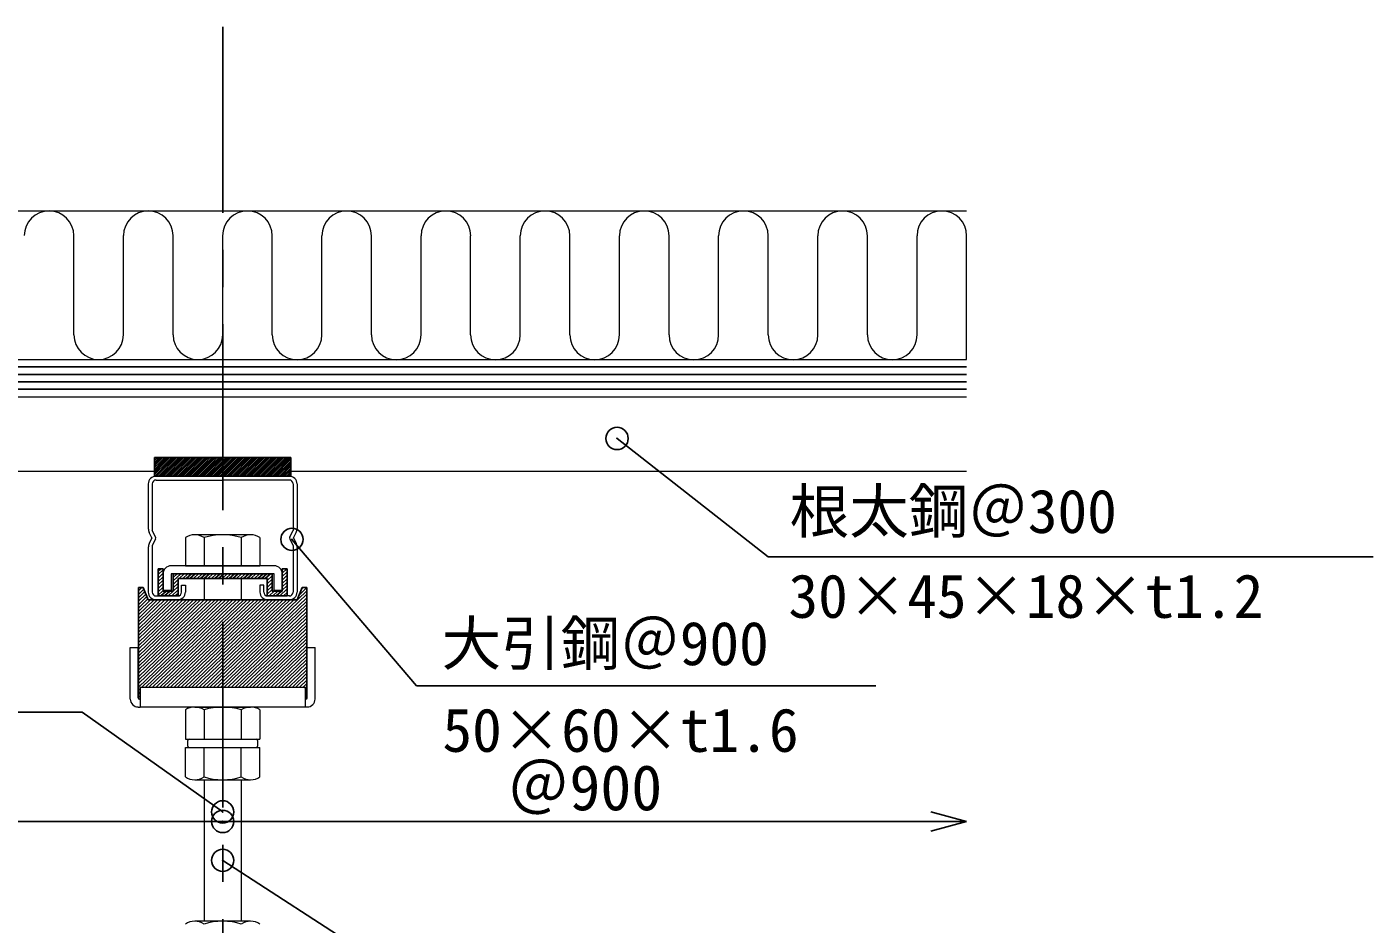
# Model space of a CAD drawing. Units: millimetres on the paper, enlarged 100 times, with parts at other scales. Extents: x -20630 to 20620, y -14480 to 14258.
# Drawn here: x 11228 to 14847, y -7051 to -4637 of the extents above; entities that cross this region are included whole.
import ezdxf
from ezdxf.enums import TextEntityAlignment as Align

# ---------------------------------------------------------------- set-up
doc = ezdxf.new("R2010")
doc.units = ezdxf.units.MM
doc.header["$LTSCALE"] = 100
doc.header["$PDMODE"] = 32
doc.header["$PDSIZE"] = 60
doc.linetypes.add('CHAIN1', pattern=[8, 5, -1, 1, -1])
for name, color, linetype in [('3-0_中心線', 4, 'CHAIN1'), ('3-2_太線１', 3, 'Continuous'), ('3-5_寸法', 7, 'Continuous'), ('3-6_文字', 7, 'Continuous')]:
    doc.layers.add(name, color=color, linetype=linetype)
doc.layers.add('3-1_中線', color=7, linetype='Continuous', lineweight=18)
doc.styles.add('ＭＳ ゴシック', font='')
doc.styles.get('ＭＳ ゴシック').set_extended_font_data('MS Gothic')

msp = doc.modelspace()

# ---------------------------------------------------------------- linework, layer by layer
at = {"layer": '3-0_中心線'}
msp.add_line((11754.1, -4637.2), (11754.1, -8665), dxfattribs=at)
at = {"layer": '3-1_中線'}
for p, q in [((9754.1, -5132.1), (13754.1, -5132.1)), ((11354.1, -5465.4), (11354.1, -5198.8)), ((11487.4, -5465.4), (11487.4, -5198.8)), ((11620.7, -5465.4), (11620.7, -5198.8)), ((11754.1, -5465.9), (11754.1, -5199.2)), ((11887.4, -5465.9), (11887.4, -5199.2)), ((12020.7, -5465.9), (12020.7, -5199.2)), ((12154.1, -5465.9), (12154.1, -5199.2)), ((12287.4, -5465.9), (12287.4, -5199.2)), ((12420.7, -5465.9), (12420.7, -5199.2)), ((12554.1, -5465.9), (12554.1, -5199.2)), ((12687.4, -5465.9), (12687.4, -5199.2)), ((12820.7, -5465.9), (12820.7, -5199.2)), ((12954.1, -5465.9), (12954.1, -5199.2)), ((13220.7, -5465.9), (13220.7, -5199.2)), ((13354.1, -5465.9), (13354.1, -5199.2)), ((13487.4, -5465.9), (13487.4, -5199.2)), ((13754.1, -5532.1), (13754.1, -5199.2)), ((9754.1, -5532.1), (13754.1, -5532.1)), ((9754.1, -5632.1), (13754.1, -5632.1)), ((9754.1, -5832.1), (11570.7, -5832.1)), ((11575.4, -5845.4), (11754.1, -5845.4)), ((11575.4, -5856.1), (11754.1, -5856.1)), ((11932.7, -5845.4), (11754.1, -5845.4)), ((11932.7, -5856.1), (11754.1, -5856.1)), ((11937.4, -5832.1), (13754.1, -5832.1)), ((11554.1, -5866.8), (11554.1, -5986.8)), ((11564.7, -5866.8), (11564.7, -5992.1)), ((11943.4, -5866.8), (11943.4, -5992.1)), ((11954.1, -5866.8), (11954.1, -5986.8)), ((11563.4, -6012.1), (11556.3, -5996.9)), ((11573.4, -6009.1), (11564.7, -5992.1)), ((11829.1, -6003.4), (11679, -6003.4)), ((11934.8, -6009.1), (11943.4, -5992.1)), ((11944.7, -6012.1), (11951.8, -5996.9)), ((11554.1, -6037.4), (11554.1, -6157.4)), ((11563.4, -6012.1), (11556.3, -6027.3)), ((11573.4, -6015.1), (11564.7, -6032.1)), ((11564.7, -6032.1), (11564.7, -6157.4)), ((11654, -6011.2), (11654, -6086.8)), ((11704, -6011.2), (11704, -6086.8)), ((11804.1, -6011.2), (11804.1, -6086.8)), ((11854.1, -6011.2), (11854.1, -6086.8)), ((11934.8, -6015.1), (11943.4, -6032.1)), ((11943.4, -6032.1), (11943.4, -6157.4)), ((11944.7, -6012.1), (11951.8, -6027.3)), ((11954.1, -6037.4), (11954.1, -6157.4)), ((11892.7, -6086.8), (11615.4, -6086.8)), ((11615.4, -6108.1), (11615.4, -6153.4)), ((11892.7, -6108.1), (11615.4, -6108.1)), ((11654, -6086.8), (11854.1, -6086.8)), ((11892.7, -6153.4), (11892.7, -6108.1)), ((11704.1, -6121.4), (11704.1, -6178.8)), ((11804.1, -6121.4), (11804.1, -6178.8)), ((11574.1, -6168), (11632.7, -6168.1)), ((11575.4, -6178.8), (11632.7, -6178.8)), ((11615.4, -6153.4), (11594.1, -6153.4)), ((11934.1, -6168), (11875.4, -6168.1)), ((11932.7, -6178.8), (11875.4, -6178.8)), ((11914.1, -6153.4), (11892.7, -6153.4)), ((11527.1, -6442.1), (11527.1, -6306.8)), ((12002.4, -6445.4), (12002.4, -6306.8)), ((11532.4, -6413.4), (11532.4, -6466.8)), ((11527.1, -6466.8), (11532.4, -6466.8)), ((11530.4, -6445.4), (11532.4, -6445.4)), ((11975.7, -6466.8), (11532.4, -6466.8)), ((11654, -6474.5), (11654, -6553.4)), ((11679, -6466.8), (11829.1, -6466.8)), ((11704, -6474.5), (11704, -6553.4)), ((11804.1, -6474.5), (11804.1, -6553.4)), ((11854.1, -6474.5), (11854.1, -6553.4)), ((11977.7, -6445.4), (11975.7, -6445.4)), ((11981.1, -6466.8), (11975.7, -6466.8)), ((11654, -6553.4), (11854.1, -6553.4)), ((11654, -6654.8), (11654, -6575.8)), ((11654, -6575.8), (11854.1, -6575.8)), ((11660.7, -6572.5), (11660.7, -6556.8)), ((11664.1, -6553.4), (11844.1, -6553.4)), ((11664.1, -6575.8), (11844.1, -6575.8)), ((11704, -6654.8), (11704, -6575.8)), ((11804.1, -6654.8), (11804.1, -6575.8)), ((11847.4, -6556.8), (11847.4, -6572.5)), ((11854.1, -6654.8), (11854.1, -6575.8)), ((11679, -6662.5), (11829.1, -6662.5)), ((11704.1, -6662.5), (11704.1, -7043)), ((11804.1, -6662.5), (11804.1, -7043)), ((11829.1, -7043), (11679, -7043))]:
    msp.add_line(p, q, dxfattribs=at)
for points in [[(13087.4, -5465.9), (13087.4, -5313.5), (13087.4, -5199.2)], [(13620.7, -5465.9), (13620.7, -5313.5), (13620.7, -5199.2)], [(11643.4, -6157.4), (11643.4, -6138.8), (11654.1, -6138.8), (11654.1, -6157.4)], [(11864.7, -6157.4), (11864.7, -6138.8), (11854.1, -6138.8), (11854.1, -6157.4)], [(11505.7, -6445.4), (11505.7, -6306.8), (11527.1, -6306.8)], [(11981.1, -6442.1), (11981.1, -6306.8), (12002.4, -6306.8)], [(11532.4, -6413.4), (11975.7, -6413.4), (11975.7, -6466.8)]]:
    msp.add_lwpolyline(points, dxfattribs=at)
for centre, radius, start, end in [((11287.4, -5198.8), 66.7, 0, 180), ((11554.1, -5198.8), 66.7, 0, 180), ((11820.7, -5199.2), 66.7, 0, 180), ((12087.4, -5199.2), 66.7, 0, 180), ((12354.1, -5199.2), 66.7, 0, 180), ((12620.7, -5199.2), 66.7, 0, 180), ((12887.4, -5199.2), 66.7, 0, 180), ((13154.1, -5199.2), 66.7, 0, 180), ((13420.7, -5199.2), 66.7, 0, 180), ((13687.4, -5199.2), 66.7, 0, 180), ((11420.7, -5465.4), 66.7, 180, 0), ((11687.4, -5465.4), 66.7, 180, 0), ((11954.1, -5465.9), 66.7, 180, 0), ((12220.7, -5465.9), 66.7, 180, 0), ((12487.4, -5465.9), 66.7, 180, 0), ((12754.1, -5465.9), 66.7, 180, 0), ((13020.7, -5465.9), 66.7, 180, 0), ((13287.4, -5465.9), 66.7, 180, 0), ((13554.1, -5465.9), 66.7, 180, 0), ((11575.4, -5866.8), 21.3, 90, 180), ((11575.4, -5866.8), 10.7, 90, 180), ((11932.7, -5866.8), 21.3, 0, 90), ((11932.7, -5866.8), 10.7, 0, 90), ((11578.1, -5986.8), 24, 180, 205.0169), ((11679, -6047.7), 44.3, 55.6157, 124.3842), ((11754.1, -6169), 165.6, 72.412, 107.588), ((11829.1, -6047.7), 44.3, 55.6157, 124.3842), ((11930.1, -5986.8), 24, 334.9831, 0), ((11578.1, -6037.4), 24, 154.9831, 180), ((11567.4, -6012.1), 6.67, 333.1117, 26.8883), ((11940.7, -6012.1), 6.67, 153.1117, 206.8883), ((11930.1, -6037.4), 24, 0, 25.0169), ((11615.4, -6108.1), 21.3, 90, 180), ((11892.7, -6108.1), 21.3, 0, 90), ((11575.4, -6157.4), 21.3, 180, 270), ((11575.4, -6157.4), 10.7, 180, 270), ((11632.7, -6157.4), 21.3, 270, 0), ((11632.7, -6157.4), 10.7, 270, 0), ((11875.4, -6157.4), 21.3, 180, 270), ((11875.4, -6157.4), 10.7, 180, 270), ((11932.7, -6157.4), 21.3, 270, 0), ((11932.7, -6157.4), 10.7, 270, 0), ((11527.1, -6445.4), 21.3, 180, 270), ((11530.4, -6442.1), 3.33, 180, 270), ((11679, -6511.1), 44.3, 55.6157, 124.3842), ((11754.1, -6632.3), 165.6, 72.412, 107.588), ((11829.1, -6511.1), 44.3, 55.6157, 124.3842), ((11977.7, -6442.1), 3.33, 270, 0), ((11981.1, -6445.4), 21.3, 270, 0), ((11664.1, -6556.8), 3.33, 90, 180), ((11664.1, -6572.5), 3.33, 180, 270), ((11844.1, -6556.8), 3.33, 0, 90), ((11844.1, -6572.5), 3.33, 270, 0), ((11679, -6618.2), 44.3, 235.6157, 304.3843), ((11754.1, -6496.9), 165.6, 252.412, 287.5879), ((11829.1, -6618.2), 44.3, 235.6157, 304.3843), ((11679, -7087.3), 44.3, 55.6157, 124.3842), ((11754.1, -7208.6), 165.6, 72.412, 107.588), ((11829.1, -7087.3), 44.3, 55.6157, 124.3842)]:
    msp.add_arc(centre, radius, start, end, dxfattribs=at)
at = {"layer": '3-2_太線１'}
for p, q in [((9754.1, -5552.1), (13754.1, -5552.1)), ((9754.1, -5572.1), (13754.1, -5572.1)), ((9754.1, -5592.1), (13754.1, -5592.1)), ((9754.1, -5612.1), (13754.1, -5612.1)), ((11570.7, -5845.4), (11570.7, -5795.4)), ((11570.7, -5799.3), (11574.6, -5795.4)), ((11570.7, -5804), (11579.4, -5795.4)), ((11570.7, -5808.8), (11584.1, -5795.4)), ((11570.7, -5813.5), (11588.8, -5795.4)), ((11570.7, -5818.2), (11593.5, -5795.4)), ((11937.4, -5795.4), (11570.7, -5795.4)), ((11570.7, -5827.6), (11589.6, -5808.8)), ((11570.7, -5837), (11599, -5808.8)), ((11570.7, -5841.7), (11603.7, -5808.8)), ((11570.7, -5822.9), (11584.1, -5809.6)), ((11570.7, -5832.3), (11584.1, -5819)), ((11571.8, -5845.4), (11621.8, -5795.4)), ((11576.5, -5845.4), (11626.5, -5795.4)), ((11581.2, -5845.4), (11631.2, -5795.4)), ((11584.1, -5819), (11607.6, -5795.4)), ((11584.1, -5809.6), (11598.2, -5795.4)), ((11585.9, -5845.4), (11635.9, -5795.4)), ((11589.6, -5808.8), (11602.9, -5795.4)), ((11590.6, -5845.4), (11640.6, -5795.4)), ((11595.4, -5845.4), (11645.4, -5795.4)), ((11599, -5808.8), (11612.4, -5795.4)), ((11600.1, -5845.4), (11650.1, -5795.4)), ((11603.7, -5808.8), (11617.1, -5795.4)), ((11604.8, -5845.4), (11654.8, -5795.4)), ((11609.5, -5845.4), (11659.5, -5795.4)), ((11614.2, -5845.4), (11664.2, -5795.4)), ((11618.9, -5845.4), (11668.9, -5795.4)), ((11623.6, -5845.4), (11673.6, -5795.4)), ((11628.4, -5845.4), (11678.4, -5795.4)), ((11633.1, -5845.4), (11683.1, -5795.4)), ((11637.8, -5845.4), (11687.8, -5795.4)), ((11642.5, -5845.4), (11692.5, -5795.4)), ((11647.2, -5845.4), (11697.2, -5795.4)), ((11651.9, -5845.4), (11701.9, -5795.4)), ((11656.6, -5845.4), (11706.6, -5795.4)), ((11661.4, -5845.4), (11711.4, -5795.4)), ((11666.1, -5845.4), (11716.1, -5795.4)), ((11670.8, -5845.4), (11706.6, -5809.6)), ((11675.5, -5845.4), (11712.2, -5808.8)), ((11680.2, -5845.4), (11706.6, -5819)), ((11684.9, -5845.4), (11721.6, -5808.8)), ((11689.6, -5845.4), (11726.3, -5808.8)), ((11694.3, -5845.4), (11744.3, -5795.4)), ((11699.1, -5845.4), (11749.1, -5795.4)), ((11703.8, -5845.4), (11753.8, -5795.4)), ((11706.6, -5809.6), (11720.8, -5795.4)), ((11706.6, -5819), (11730.2, -5795.4)), ((11708.5, -5845.4), (11758.5, -5795.4)), ((11712.2, -5808.8), (11725.5, -5795.4)), ((11713.2, -5845.4), (11763.2, -5795.4)), ((11717.9, -5845.4), (11767.9, -5795.4)), ((11721.6, -5808.8), (11734.9, -5795.4)), ((11722.6, -5845.4), (11772.6, -5795.4)), ((11726.3, -5808.8), (11739.6, -5795.4)), ((11727.3, -5845.4), (11777.3, -5795.4)), ((11732.1, -5845.4), (11782.1, -5795.4)), ((11736.8, -5845.4), (11786.8, -5795.4)), ((11741.5, -5845.4), (11791.5, -5795.4)), ((11746.2, -5845.4), (11796.2, -5795.4)), ((11750.9, -5845.4), (11800.9, -5795.4)), ((11755.6, -5845.4), (11805.6, -5795.4)), ((11760.3, -5845.4), (11810.3, -5795.4)), ((11765.1, -5845.4), (11815.1, -5795.4)), ((11769.8, -5845.4), (11819.8, -5795.4)), ((11774.5, -5845.4), (11824.5, -5795.4)), ((11779.2, -5845.4), (11829.2, -5795.4)), ((11783.9, -5845.4), (11833.9, -5795.4)), ((11788.6, -5845.4), (11838.6, -5795.4)), ((11793.3, -5845.4), (11843.3, -5795.4)), ((11798.1, -5845.4), (11848.1, -5795.4)), ((11802.8, -5845.4), (11852.8, -5795.4)), ((11807.5, -5845.4), (11857.5, -5795.4)), ((11812.2, -5845.4), (11862.2, -5795.4)), ((11816.9, -5845.4), (11866.9, -5795.4)), ((11821.6, -5845.4), (11871.6, -5795.4)), ((11826.3, -5845.4), (11876.3, -5795.4)), ((11831.1, -5845.4), (11881.1, -5795.4)), ((11835.8, -5845.4), (11885.8, -5795.4)), ((11840.5, -5845.4), (11890.5, -5795.4)), ((11845.2, -5845.4), (11895.2, -5795.4)), ((11849.9, -5845.4), (11899.9, -5795.4)), ((11854.6, -5845.4), (11904.6, -5795.4)), ((11859.3, -5845.4), (11909.3, -5795.4)), ((11864.1, -5845.4), (11914.1, -5795.4)), ((11868.8, -5845.4), (11918.8, -5795.4)), ((11873.5, -5845.4), (11923.5, -5795.4)), ((11878.2, -5845.4), (11928.2, -5795.4)), ((11882.9, -5845.4), (11932.9, -5795.4)), ((11887.6, -5845.4), (11937.4, -5795.6)), ((11892.3, -5845.4), (11937.4, -5800.4)), ((11897.1, -5845.4), (11937.4, -5805.1)), ((11901.8, -5845.4), (11937.4, -5809.8)), ((11906.5, -5845.4), (11937.4, -5814.5)), ((11911.2, -5845.4), (11937.4, -5819.2)), ((11915.9, -5845.4), (11937.4, -5823.9)), ((11920.6, -5845.4), (11937.4, -5828.6)), ((11925.3, -5845.4), (11937.4, -5833.4)), ((11930.1, -5845.4), (11937.4, -5838.1)), ((11934.8, -5845.4), (11937.4, -5842.8)), ((11587.7, -6094.8), (11580.7, -6101.4)), ((11580.7, -6094.8), (11594.1, -6094.8)), ((11580.7, -6094.8), (11580.7, -6168.1)), ((11594.1, -6097.9), (11580.7, -6110.6)), ((11594.1, -6107.1), (11580.7, -6119.9)), ((11594.1, -6094.8), (11594.1, -6154.8)), ((11594.1, -6108.1), (11594.1, -6153.4)), ((11641.2, -6108.1), (11620.7, -6127.7)), ((11631.6, -6108.1), (11620.7, -6118.5)), ((11622, -6108.1), (11620.7, -6109.3)), ((11620.7, -6154.8), (11620.7, -6108.1)), ((11620.7, -6108.1), (11874.1, -6108.1)), ((11650.9, -6108.1), (11637, -6121.4)), ((11660.5, -6108.1), (11646.6, -6121.4)), ((11670.2, -6108.1), (11656.2, -6121.4)), ((11679.8, -6108.1), (11665.9, -6121.4)), ((11689.4, -6108.1), (11675.5, -6121.4)), ((11699.1, -6108.1), (11685.1, -6121.4)), ((11699.1, -6108.1), (11685.1, -6121.4)), ((11708.7, -6108.1), (11694.8, -6121.4)), ((11718.3, -6108.1), (11704.4, -6121.4)), ((11728, -6108.1), (11714.1, -6121.4)), ((11737.6, -6108.1), (11723.7, -6121.4)), ((11747.3, -6108.1), (11733.3, -6121.4)), ((11747.3, -6108.1), (11733.3, -6121.4)), ((11756.9, -6108.1), (11743, -6121.4)), ((11766.5, -6108.1), (11752.6, -6121.4)), ((11776.2, -6108.1), (11762.3, -6121.4)), ((11785.8, -6108.1), (11771.9, -6121.4)), ((11795.4, -6108.1), (11781.5, -6121.4)), ((11795.4, -6108.1), (11781.5, -6121.4)), ((11805.1, -6108.1), (11791.2, -6121.4)), ((11814.7, -6108.1), (11800.8, -6121.4)), ((11824.4, -6108.1), (11810.4, -6121.4)), ((11834, -6108.1), (11820.1, -6121.4)), ((11843.6, -6108.1), (11829.7, -6121.4)), ((11843.6, -6108.1), (11829.7, -6121.4)), ((11853.3, -6108.1), (11839.4, -6121.4)), ((11862.9, -6108.1), (11849, -6121.4)), ((11872.6, -6108.1), (11858.6, -6121.4)), ((11882.2, -6108.1), (11868.3, -6121.4)), ((11874.1, -6108.1), (11887.4, -6108.1)), ((11887.4, -6113.8), (11874.1, -6126.6)), ((11887.4, -6108.1), (11887.4, -6154.8)), ((11916.9, -6094.8), (11914.1, -6097.5)), ((11926.5, -6094.8), (11914.1, -6106.7)), ((11914.1, -6094.8), (11914.1, -6154.8)), ((11927.4, -6094.8), (11914.1, -6094.8)), ((11927.4, -6103.2), (11914.1, -6115.9)), ((11914.1, -6108.1), (11914.1, -6153.4)), ((11927.4, -6112.4), (11914.1, -6125.2)), ((11927.4, -6168.1), (11927.4, -6094.8)), ((11527.4, -6145.4), (11540.7, -6145.4)), ((11537, -6145.4), (11527.4, -6154.6)), ((11527.4, -6145.4), (11527.4, -6443.5)), ((11542.4, -6149.5), (11527.4, -6163.8)), ((11540.7, -6145.4), (11554.1, -6178.8)), ((11594.1, -6116.3), (11580.7, -6129.1)), ((11594.1, -6125.6), (11580.7, -6138.3)), ((11594.1, -6134.8), (11580.7, -6147.6)), ((11594.1, -6144), (11580.7, -6156.8)), ((11634.1, -6142.6), (11607.5, -6168.1)), ((11634.1, -6151.9), (11617.1, -6168.1)), ((11634.1, -6124.2), (11620.7, -6136.9)), ((11634.1, -6133.4), (11620.7, -6146.2)), ((11634.1, -6121.4), (11874.1, -6121.4)), ((11634.1, -6168.1), (11634.1, -6121.4)), ((11874.1, -6121.4), (11874.1, -6168.1)), ((11887.4, -6123), (11874.1, -6135.8)), ((11887.4, -6132.2), (11874.1, -6145)), ((11887.4, -6141.5), (11874.1, -6154.2)), ((11887.4, -6150.7), (11874.1, -6163.5)), ((11927.4, -6149.3), (11907.8, -6168.1)), ((11927.4, -6121.6), (11914.1, -6134.4)), ((11927.4, -6130.9), (11914.1, -6143.6)), ((11927.4, -6140.1), (11914.1, -6152.9)), ((11967.4, -6145.4), (11954.1, -6178.8)), ((11980.3, -6145.4), (11959.4, -6165.5)), ((11970.7, -6145.4), (11965.4, -6150.5)), ((11980.7, -6145.4), (11967.4, -6145.4)), ((11980.7, -6443.5), (11980.7, -6145.4)), ((11545, -6156.2), (11527.4, -6173)), ((11547.7, -6162.8), (11527.4, -6182.3)), ((11550.4, -6169.5), (11527.4, -6191.5)), ((11553, -6176.2), (11527.4, -6200.7)), ((11569.6, -6178.8), (11527.4, -6219.2)), ((11560, -6178.8), (11527.4, -6210)), ((11579.3, -6178.8), (11527.4, -6228.4)), ((11588.9, -6178.8), (11527.4, -6237.7)), ((11598.6, -6178.8), (11527.4, -6246.9)), ((11579.3, -6178.8), (11527.4, -6228.4)), ((11608.2, -6178.8), (11527.4, -6256.1)), ((11617.8, -6178.8), (11527.4, -6265.4)), ((11627.5, -6178.8), (11527.4, -6274.6)), ((11637.1, -6178.8), (11527.4, -6283.8)), ((11646.7, -6178.8), (11527.4, -6293.1)), ((11656.4, -6178.8), (11527.4, -6302.3)), ((11666, -6178.8), (11527.4, -6311.5)), ((11772, -6178.8), (11527.4, -6413.1)), ((11762.4, -6178.8), (11527.4, -6403.8)), ((11675.7, -6178.8), (11527.4, -6320.7)), ((11685.3, -6178.8), (11527.4, -6330)), ((11694.9, -6178.8), (11527.4, -6339.2)), ((11704.6, -6178.8), (11527.4, -6348.4)), ((11714.2, -6178.8), (11527.4, -6357.7)), ((11723.9, -6178.8), (11527.4, -6366.9)), ((11733.5, -6178.8), (11527.4, -6376.1)), ((11743.1, -6178.8), (11527.4, -6385.4)), ((11752.8, -6178.8), (11527.4, -6394.6)), ((11781.7, -6178.8), (11536.7, -6413.4)), ((11791.3, -6178.8), (11546.3, -6413.4)), ((11954.1, -6178.8), (11554.1, -6178.8)), ((11801, -6178.8), (11555.9, -6413.4)), ((11810.6, -6178.8), (11565.6, -6413.4)), ((11820.2, -6178.8), (11575.2, -6413.4)), ((11594.1, -6153.3), (11580.7, -6166)), ((11580.7, -6168.1), (11634.1, -6168.1)), ((11829.9, -6178.8), (11584.9, -6413.4)), ((11602.1, -6154.8), (11588.2, -6168.1)), ((11594.1, -6154.8), (11620.7, -6154.8)), ((11839.5, -6178.8), (11594.5, -6413.4)), ((11611.8, -6154.8), (11597.9, -6168.1)), ((11849.2, -6178.8), (11604.1, -6413.4)), ((11858.8, -6178.8), (11613.8, -6413.4)), ((11868.4, -6178.8), (11623.4, -6413.4)), ((11634.1, -6161.1), (11626.8, -6168.1)), ((11878.1, -6178.8), (11633, -6413.4)), ((11887.7, -6178.8), (11642.7, -6413.4)), ((11897.3, -6178.8), (11652.3, -6413.4)), ((11907, -6178.8), (11662, -6413.4)), ((11916.6, -6178.8), (11671.6, -6413.4)), ((11926.3, -6178.8), (11681.2, -6413.4)), ((11935.9, -6178.8), (11690.9, -6413.4)), ((11945.5, -6178.8), (11700.5, -6413.4)), ((11980.7, -6154.3), (11710.2, -6413.4)), ((11980.7, -6163.5), (11719.8, -6413.4)), ((11980.7, -6172.7), (11729.4, -6413.4)), ((11980.7, -6182), (11739.1, -6413.4)), ((11874.1, -6168.1), (11927.4, -6168.1)), ((11892.8, -6154.8), (11878.9, -6168.1)), ((11914.1, -6154.8), (11887.4, -6154.8)), ((11902.5, -6154.8), (11888.5, -6168.1)), ((11912.1, -6154.8), (11898.2, -6168.1)), ((11927.4, -6158.6), (11917.4, -6168.1)), ((11980.7, -6191.2), (11748.7, -6413.4)), ((11980.7, -6200.4), (11758.3, -6413.4)), ((11980.7, -6209.7), (11768, -6413.4)), ((11980.7, -6218.9), (11777.6, -6413.4)), ((11980.7, -6228.1), (11787.3, -6413.4)), ((11980.7, -6237.3), (11796.9, -6413.4)), ((11980.7, -6246.6), (11806.5, -6413.4)), ((11980.7, -6255.8), (11816.2, -6413.4)), ((11980.7, -6265), (11825.8, -6413.4)), ((11980.7, -6274.3), (11835.5, -6413.4)), ((11980.7, -6283.5), (11845.1, -6413.4)), ((11980.7, -6292.7), (11854.7, -6413.4)), ((11980.7, -6302), (11864.4, -6413.4)), ((11980.7, -6311.2), (11874, -6413.4)), ((11980.7, -6320.4), (11883.6, -6413.4)), ((11980.7, -6329.7), (11893.3, -6413.4)), ((11980.7, -6338.9), (11902.9, -6413.4)), ((11980.7, -6348.1), (11912.6, -6413.4)), ((11980.7, -6357.4), (11922.2, -6413.4)), ((11980.7, -6366.6), (11931.8, -6413.4)), ((11980.7, -6375.8), (11941.5, -6413.4)), ((11980.7, -6385), (11951.1, -6413.4)), ((11980.7, -6394.3), (11960.7, -6413.4)), ((11980.7, -6403.5), (11970.4, -6413.4)), ((11532.4, -6418), (11527.4, -6422.8)), ((11532.4, -6427.2), (11527.4, -6432)), ((11532.4, -6436.5), (11527.4, -6441.3)), ((11980.7, -6412.7), (11975.7, -6417.5)), ((11980.7, -6422), (11975.7, -6426.8)), ((11980.7, -6431.2), (11975.7, -6436)), ((11980.7, -6440.4), (11975.7, -6445.2)), ((11530.4, -6445.4), (11532.4, -6445.4)), ((11975.7, -6445.4), (11977.7, -6445.4))]:
    msp.add_line(p, q, dxfattribs=at)
msp.add_lwpolyline([(11570.7, -5845.4), (11937.4, -5845.4), (11937.4, -5795.4)], dxfattribs=at)
at = {"layer": '3-5_寸法'}
for p, q in [((13754.1, -6774.6), (13657.5, -6748.7)), ((11754.1, -6774.6), (9754.1, -6774.6)), ((13754.1, -6774.6), (11754.1, -6774.6)), ((13754.1, -6774.6), (13657.5, -6800.5))]:
    msp.add_line(p, q, dxfattribs=at)
msp.add_point((11754.1, -6774.6), dxfattribs=at)
at = {"layer": '3-6_文字'}
for p, q in [((13220.3, -6062.6), (12814.3, -5744.4)), ((12274.9, -6410.1), (11940.3, -6015.8)), ((13220.3, -6062.6), (14846.7, -6062.6)), ((12274.9, -6410.1), (13510.2, -6410.1)), ((11376.2, -6480.3), (10044.6, -6480.3)), ((11754.1, -6749), (11376.2, -6480.3)), ((12347.9, -7263.6), (11754.1, -6879.4))]:
    msp.add_line(p, q, dxfattribs=at)
for p in [(12814.3, -5744.4), (11940.3, -6015.8), (11754.1, -6749), (11754.1, -6879.4)]:
    msp.add_point(p, dxfattribs=at)

# ---------------------------------------------------------------- texts
at = {"layer": '3-5_寸法', "style": 'ＭＳ ゴシック'}
msp.add_text('＠900', height=122.2, dxfattribs=at).set_placement((12519.6, -6781.3), align=Align.BOTTOM_LEFT)
at = {"layer": '3-6_文字', "style": 'ＭＳ ゴシック'}
for s, p in [('根太鋼＠300', (13278.5, -6033.9)), ('30×45×18×t1.2', (13275, -6262.1)), ('大引鋼＠900', (12342.9, -6389.4)), ('50×60×t1.6', (12344.9, -6622.6))]:
    msp.add_text(s, height=117.3, dxfattribs=at).set_placement(p, align=Align.BOTTOM_LEFT)

doc.saveas('drawing.dxf')
